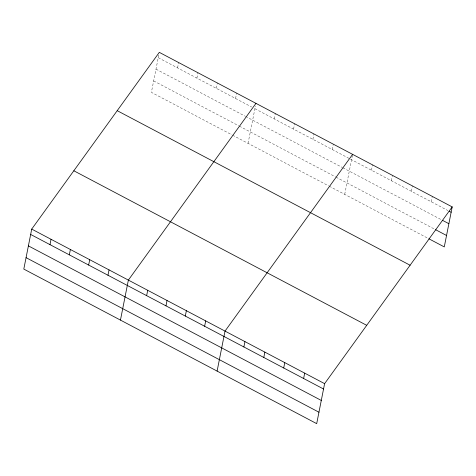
<?xml version="1.0" encoding="UTF-8"?>
<svg xmlns="http://www.w3.org/2000/svg" width="476" height="476" viewBox="0 0 476 476"><rect width="100%" height="100%" fill="white"/><g stroke="black" fill="none" stroke-linecap="round" stroke-linejoin="round"><path stroke-width="0.36" stroke-dasharray="2.38 1.78" d="M158.782 55.032L151.392 92.35L231.937 134.857M177.584 67.907L178.643 62.552M196.915 78.112L197.974 72.757M216.247 88.31L217.306 82.955M235.572 98.514L236.637 93.153M248.044 143.353L255.434 106.035M274.236 118.911L275.295 113.556M293.567 129.115L294.626 123.76M312.899 139.313L313.958 133.958M332.23 149.518L333.289 144.157M344.701 194.357L352.621 154.361M371.476 170.224L372.535 164.869M391.391 180.737L392.45 175.382M411.306 191.245L412.365 185.89M431.22 201.753L432.285 196.398M158.252 57.709L251.685 107.011M254.904 108.712L447.928 210.57M155.991 69.139L244.908 116.067M245.556 116.406L342.208 167.409M342.851 167.748L441.811 219.966M153.659 80.92L238.714 125.801M239.357 126.146L335.366 176.804M336.008 177.149L434.981 229.373M232.58 135.196L328.589 185.86M329.231 186.199L428.221 238.434"/><path stroke-width="0.71" d="M31.719 229.093L23.8 269.089L316.689 423.646L324.608 383.65L452.2 206.911L159.311 52.354L31.719 229.093L324.608 383.65M49.992 244.646L51.051 239.291M69.323 254.85L70.383 249.495M88.649 265.049L89.714 259.694M107.981 275.253L109.04 269.892M120.452 320.092L128.371 280.096L255.963 103.357M146.644 295.65L147.703 290.295M165.975 305.854L167.034 300.499M185.301 316.052L186.366 310.697M204.632 326.256L205.697 320.895M217.104 371.096L225.023 331.1L352.621 154.361M243.879 346.962L244.944 341.607M263.799 357.476L264.858 352.121M283.714 367.984L284.773 362.629M303.628 378.491L304.688 373.136M452.2 206.911L444.281 246.907L428.858 238.773M449.213 211.249L451.141 212.266M442.454 220.305L448.874 223.696M435.623 229.712L446.542 235.477M117.209 110.676L410.092 265.233M73.828 170.771L366.71 325.322M30.66 234.448L323.543 389.005M28.393 245.878L321.282 400.435M26.061 257.659L318.95 412.216"/></g></svg>
